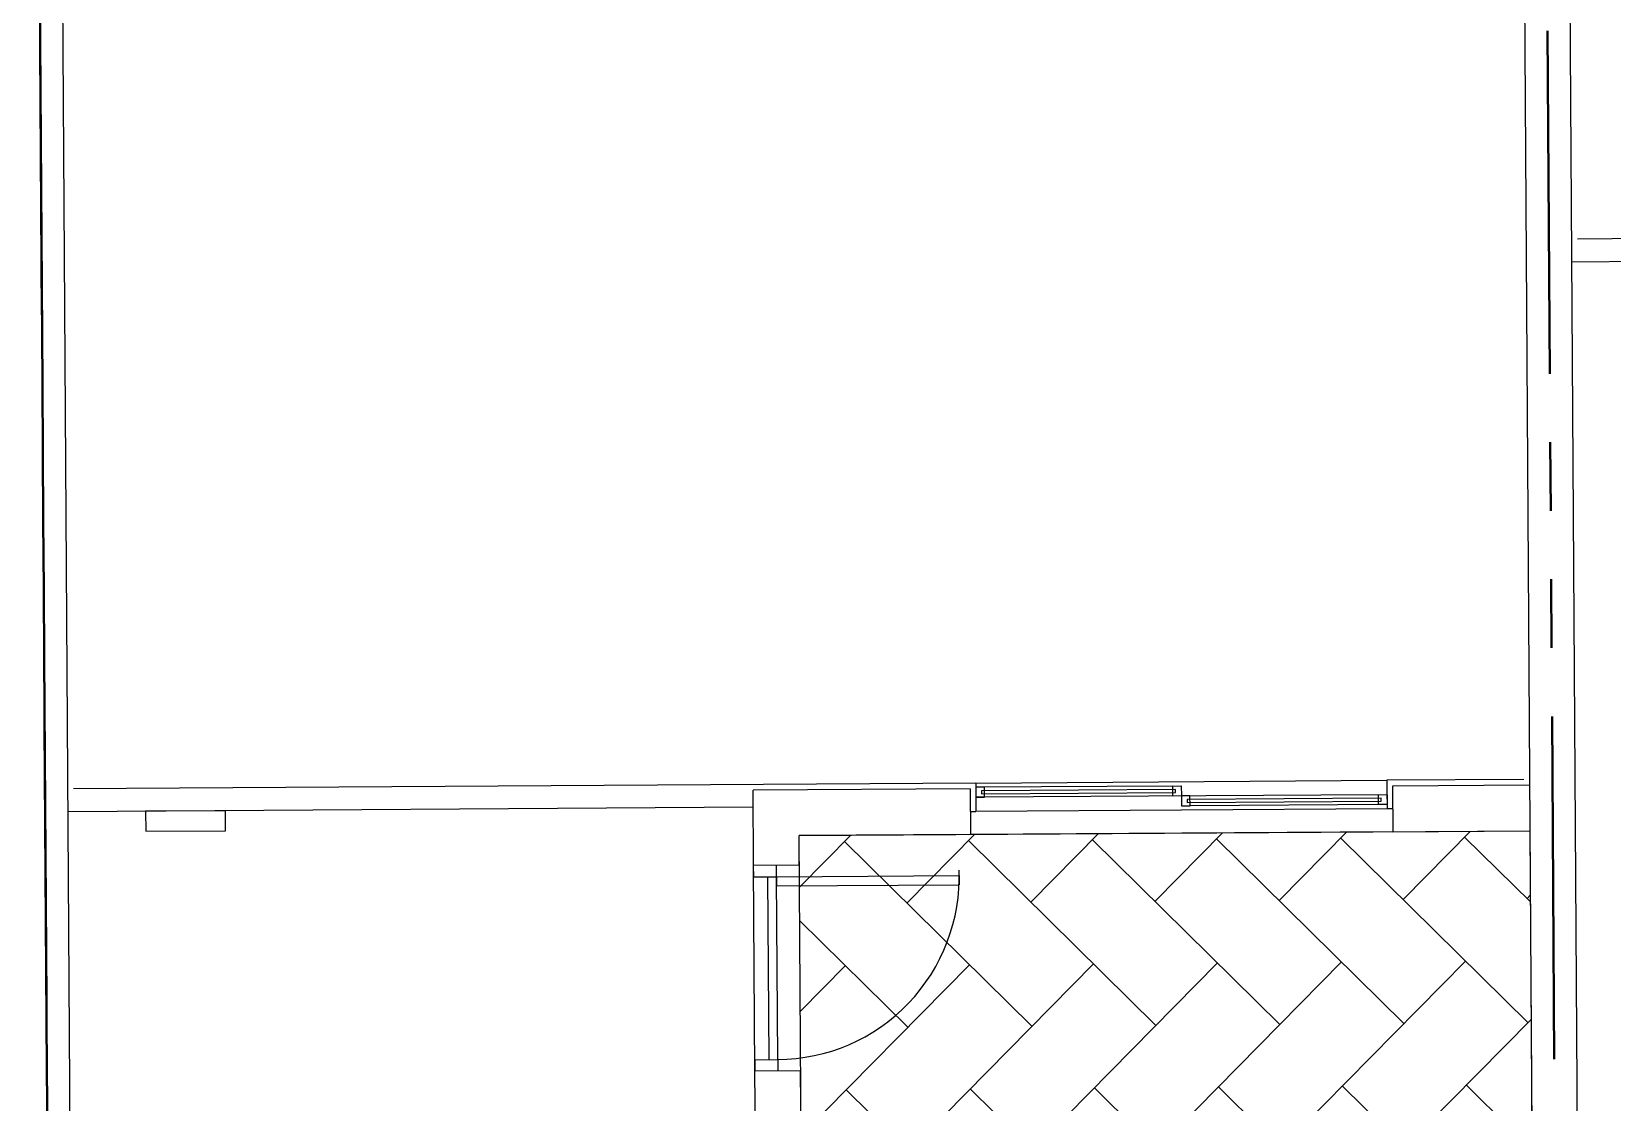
# Model space of a CAD drawing. Header units: feet. Extents: x 919634 to 928945, y 707022 to 708026.
# Drawn here: x 920673.4 to 920696.47, y 707533.58 to 707549.2 of the extents above; entities that cross this region are included whole.
import ezdxf

# ---------------------------------------------------------------- set-up
doc = ezdxf.new("R2010")
doc.units = ezdxf.units.FT
doc.header["$LTSCALE"] = 20
doc.header["$MEASUREMENT"] = 0
doc.linetypes.add('Site Plan$0$PHANTOM2', pattern=[1.25, 0.625, -0.125, 0.125, -0.125, 0.125, -0.125])
for name, color, linetype in [('-u-site-xref', 7, 'Continuous'), ('Site Plan$0$-u-site-bldg_interior', 252, 'Continuous'), ('Site Plan$0$SP-LOT PAVERS', 254, 'Continuous')]:
    doc.layers.add(name, color=color, linetype=linetype)
doc.layers.add('Site Plan$0$SP-LOT LINES', color=252, linetype='Site Plan$0$PHANTOM2', lineweight=40)
doc.layers.add('SP-BUILDING-FOOTPRINT', color=1, linetype='Continuous', lineweight=25)
doc.layers.get('-u-site-xref').off()

# ---------------------------------------------------------------- blocks, each defined once
blk = doc.blocks.new('Site Plan$0$DR1H902')
for p, q in [((-0.5, 0), (-0.5, 1)), ((-0.5, 1.000000000000057), (-0.4500000000000455, 1.000000000000057)), ((-0.4500000000000455, 0), (-0.4500000000000455, 1)), ((-0.5, -5.684341886080801e-14), (-0.4500000000000455, -5.684341886080801e-14))]:
    blk.add_line(p, q)
blk.add_arc((-0.5, 0), 1, 0, 91.70698490235472)
blk = doc.blocks.new('Site Plan')
at = {"layer": 'Site Plan$0$SP-LOT PAVERS'}
h = blk.add_hatch(dxfattribs=at)
h.set_pattern_fill('AR-HBONE', color=256, scale=0.32, angle=-89.58178215075662)
h.set_pattern_definition([(315.4182178492434, (0, 0), (1.810145136983853, 0.01321298806884015), [3.84, -1.28]), (45.41821784924338, (0.9116790626081567, -0.8984660745381309), (1.810145136983853, 0.01321298806884), [3.84, -1.28])])
h.paths.add_polyline_path([(920693.6829232144, 707525.1978894869), (920688.6830296674, 707525.1652625493), (920688.6229876222, 707533.1684210391), (920695.297329242, 707533.2119746318), (920695.268885686, 707537.5418812126), (920684.6026347466, 707537.4722783105), (920684.7347738434, 707517.2227094441), (920674.7349869164, 707517.1574555705), (920674.8454588257, 707500.2282605721), (920685.7967040881, 707503.1209153559), (920688.1077396421, 707503.6212177994), (920690.2602187272, 707504.0249714558), (920692.2996914655, 707504.3529942943), (920693.8175762243, 707504.5630776861), (920693.8134309645, 707505.1983152982)])
at = {"layer": 'Site Plan$0$-u-site-bldg_interior'}
for p, q in [((920696.0122444854, 707525.8404527284, 7.807863262514746e-08), (920695.6465662281, 707581.8785764488, 7.807863672923385e-08)), ((920674.0651210094, 707517.6455202763, 7.807863672923385e-08), (920673.6469030007, 707581.7350636285, 7.807863262514746e-08)), ((920695.0368792756, 707573.1244581876, 7.807863262514746e-08), (920695.3498109545, 707525.1694491403, 7.807863664179038e-08)), ((920709.1290335748, 707546.2598129332, 7.807863262514746e-08), (920695.9626472341, 707546.1738953311, 7.807863262514746e-08)), ((920705.8812778984, 707545.9052791873, 7.807863262514746e-08), (920695.881490804, 707545.8400253123, 7.807863262514746e-08)), ((920687.1810190389, 707538.2391195934, 7.807863262514746e-08), (920674.014632698, 707538.1532019913, 7.807863262514746e-08)), ((920687.181019039, 707538.2391195665, 7.807863262514746e-08), (920693.1808912957, 707538.2782718914, 7.807863262514746e-08)), ((920687.181019039, 707538.2391195662, 7.807863262514746e-08), (920687.1837379502, 707537.8224618251, 7.807863262514746e-08)), ((920690.0563656652, 707538.1953814132, 7.807863262514746e-08), (920687.1814268755, 707538.1766209241, 7.807863262514746e-08)), ((920695.1808487143, 707538.2913226933, 7.807863262514746e-08), (920693.1808912954, 707538.2782719183, 7.807863262514746e-08)), ((920693.1808912957, 707538.2782718911, 7.807863262514746e-08), (920693.1836102067, 707537.86161415, 7.807863262514746e-08)), ((920695.2647240558, 707538.2085349165, 7.807863262514746e-08), (920693.2647666369, 707538.1954841415, 7.807863262514746e-08)), ((920693.2647666371, 707538.1954841142, 7.807863262514746e-08), (920693.2691168954, 707537.5288316413, 7.807863262514746e-08)), ((920687.098231262, 707538.155244252, 7.807863262514746e-08), (920683.9316320155, 707538.1345805249, 7.807863262514746e-08)), ((920683.9388024951, 707537.0357450854, 7.807862852106106e-08), (920683.9316320155, 707538.1345805249, 7.807863262514746e-08)), ((920687.0982312622, 707538.1552442248, 7.807863262514746e-08), (920687.1025815201, 707537.4885918063, 7.807863262514746e-08)), ((920693.0572534124, 707538.0691273473, 7.807863262514746e-08), (920687.1823784945, 707538.0307906958, 7.807863262514753e-08)), ((920683.9332633624, 707537.8845858475, 7.807863262514746e-08), (920673.9334762681, 707537.8193319725, 7.807863262514746e-08)), ((920687.100406391, 707537.8219180427, 7.807863262514746e-08), (920687.1837379502, 707537.8224618251, 7.807863262514746e-08)), ((920693.1836102067, 707537.86161415, 7.807863262514746e-08), (920687.1837379502, 707537.8224618251, 7.807863262514746e-08)), ((920693.185652599, 707537.9241287813, 7.807863262514746e-08), (920690.3082635805, 707537.9053523032, 7.807863262514746e-08)), ((920693.2669417659, 707537.8621579324, 7.807863262514746e-08), (920693.1836102067, 707537.86161415, 7.807863262514746e-08)), ((920687.1025815203, 707537.488591779, 7.807863262514746e-08), (920684.6026347467, 707537.4722783103, 7.807863262514746e-08)), ((920684.605454968, 707537.0400953438, 7.807862852106106e-08), (920684.6026347467, 707537.4722783103, 7.807863262514746e-08)), ((920693.2691168954, 707537.5288316413, 7.807863262514746e-08), (920687.1025815201, 707537.4885918063, 7.807863262514746e-08)), ((920693.2691168953, 707537.5288316685, 7.807863262514746e-08), (920695.269074314, 707537.5418824436, 7.807863262514746e-08)), ((920684.605454968, 707537.0400953438, 7.807862852106106e-08), (920683.9388024951, 707537.0357450854, 7.807862852106106e-08)), ((920683.9585421878, 707534.0354864399, 7.807862852106106e-08), (920683.9388024951, 707537.0357450967, 7.807862852106106e-08)), ((920683.9398900598, 707536.8690819673, 7.807862852106106e-08), (920683.9388024951, 707537.0357450854, 7.807862852106106e-08)), ((920684.2732162963, 707536.8712570964, 7.807862852106106e-08), (920684.2721287317, 707537.0379202147, 7.807862852106106e-08)), ((920683.9398900598, 707536.8690819673, 7.807862852106106e-08), (920684.2732162963, 707536.8712570964, 7.807862852106106e-08)), ((920684.1657835211, 707534.2035090027, 7.807862852106106e-08), (920684.1482189576, 707536.870441423, 7.807862852106106e-08)), ((920684.2907808598, 707534.2043246762, 7.807862852106106e-08), (920684.2732162963, 707536.8712570964, 7.807862852106106e-08)), ((920683.957131786, 707534.2021474403, 7.807862852106106e-08), (920683.9582193505, 707534.0354843221, 7.807862852106106e-08)), ((920683.9572932046, 707534.2021484936, 7.807862852106106e-08), (920684.2907808598, 707534.2043246762, 7.807862852106106e-08)), ((920684.6251946609, 707534.0398366872, 7.807862852106106e-08), (920683.9583807692, 707534.0354853754, 7.807862852106106e-08)), ((920684.0637711122, 707517.8850116589, 7.807863262514746e-08), (920683.9583807692, 707534.0354853754, 7.807862852106106e-08)), ((920684.2907808598, 707534.2043246762, 7.807862852106106e-08), (920684.2918684244, 707534.037661558, 7.807862852106106e-08)), ((920684.7347738435, 707517.2227094442, 7.807863262514746e-08), (920684.6250332422, 707534.0398356338, 7.807862852106106e-08))]:
    blk.add_line(p, q, dxfattribs=at)
at = {"layer": 'Site Plan$0$-u-site-bldg_interior', "elevation": 7.807863672923385e-08}
for points in [[(920687.3064242143, 707538.1774365976), (920687.1814268755, 707538.1766209241), (920687.1823784945, 707538.0307906958), (920687.3073758333, 707538.0316063692)], [(920690.0563656652, 707538.1953814132), (920690.1813630039, 707538.1961970866), (920690.1823146229, 707538.0503668583), (920690.0573172842, 707538.0495511849)], [(920687.2653701898, 707538.0834167025), (920690.0986431998, 707538.1019053004), (920690.0983713086, 707538.1435710799), (920687.2650982987, 707538.1250824821)], [(920690.3073119615, 707538.0511825318), (920690.1823146229, 707538.0503668583), (920690.1832662419, 707537.9045366298), (920690.3082635805, 707537.9053523032)], [(920690.2662579371, 707537.9571626366), (920693.099530947, 707537.9756512344), (920693.0992590559, 707538.0173170139), (920690.2659860459, 707537.9988284161)], [(920693.0572534124, 707538.0691273473), (920693.1822507512, 707538.0699430207), (920693.1832023702, 707537.9241127922), (920693.0582050316, 707537.9232971189)], [(920676.2329427892, 707537.5426643256), (920676.2310395512, 707537.8343247825), (920675.0643977234, 707537.8267118305), (920675.0663009614, 707537.5350513735)]]:
    blk.add_lwpolyline(points, close=True, dxfattribs=at)
at = {"layer": 'Site Plan$0$SP-LOT LINES', "ltscale": 0.4, "elevation": 7.807863672923385e-08}
for points in [[(920673.2004705186, 707599.0658062358), (920695.2000021262, 707599.2093647607), (920695.8133885507, 707505.211366074), (920673.813856943, 707505.0678075491)], [(920650.8675555505, 707598.920072209), (920673.2004133946, 707599.065805863), (920673.8137998191, 707505.0678071764), (920651.480941975, 707504.9220735223)]]:
    blk.add_lwpolyline(points, close=True, dxfattribs=at)
at = {"layer": 'Site Plan$0$-u-site-bldg_interior', "extrusion": (0, 0, -1), "xscale": -2.666990255305791, "yscale": 2.666990255305791, "zscale": -7.111974014148773, "rotation": 89.62612018349861}
blk.add_blockref('Site Plan$0$DR1H902', (-920684.2819178688, 707535.5377903596, -7.807862852106106e-08), dxfattribs=at)

msp = doc.modelspace()

# ---------------------------------------------------------------- block references
at = {"layer": '-u-site-xref'}
msp.add_blockref('Site Plan', (0, 0), dxfattribs=at)

# ---------------------------------------------------------------- next in the draw order: linework, layer by layer
at = {"layer": 'SP-BUILDING-FOOTPRINT', "elevation": 7.807863672923385e-08}
msp.add_lwpolyline([(920650.9952718283, 707579.3579891194), (920651.2181591828, 707545.1920494669), (920662.5512504572, 707545.2660038534), (920662.6834513581, 707525.0069638573), (920673.3499066874, 707525.0741525367), (920673.4015610663, 707517.1487543277), (920684.7347738431, 707517.2227095071), (920684.6026347467, 707537.4722783103), (920695.268885686, 707537.5418812126), (920695.3496223264, 707525.1694479095), (920706.6829770078, 707525.243404015), (920706.5506492829, 707545.49297165), (920717.2170888501, 707545.5625757833), (920717.2684913065, 707537.6854402204), (920728.601640801, 707537.759394987), (920728.7337798977, 707517.509826121), (920740.0669362928, 707517.5837809326)], dxfattribs=at)

doc.saveas('drawing.dxf')
